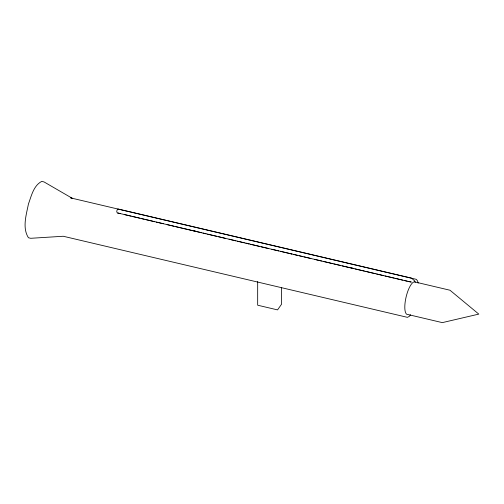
<?xml version="1.0" encoding="UTF-8"?>
<svg xmlns="http://www.w3.org/2000/svg" width="504" height="504" viewBox="0 0 504 504"><rect width="100%" height="100%" fill="white"/><g stroke="black" fill="none" stroke-linecap="round" stroke-linejoin="round"><path stroke-width="0.76" d="M116.663 212.184L117.067 210.105L117.873 208.965L411.554 278.158L414.704 280.936M117.47 212.915L411.151 282.108M411.251 281.988L408.75 281.56M410.666 314.779L409.223 316.411L407.434 317.344L63.271 236.256L30.719 238.298L28.432 237.743C22.075 227.789 26.34 214.748 28.432 204.013C31.368 195.999 33.529 185.604 41.756 181.377L44.043 181.938L72.242 198.286L70.705 197.914L416.405 279.373L417.589 281.03L418.144 283.147M414.32 281.818L449.978 290.228L478.8 314.112L442.317 322.623L407.975 314.527A16.79 5.179 -76.7 0 1 406.117 296.951A16.79 5.179 -76.7 0 1 415.636 282.133M193.29 230.637L195.583 231.172M246.821 243.249L249.121 243.791M289.649 253.336L291.948 253.877M351.597 267.933L353.896 268.474M117.369 212.909L120.425 213.627M124.249 214.528L131.135 216.147M132.659 216.512L139.545 218.131M141.076 218.49L144.131 219.215M145.662 219.574L154.841 221.735M156.372 222.094L163.252 223.719M167.076 224.62L173.962 226.239M175.493 226.598L182.372 228.224M183.903 228.583L201.493 232.728M203.024 233.087L206.079 233.806M207.61 234.171L216.789 236.332M218.32 236.691L225.2 238.31M229.024 239.211L235.91 240.836M237.441 241.196L244.32 242.821M245.851 243.18L248.907 243.898M250.438 244.257L259.617 246.424M261.148 246.784L268.027 248.403M271.851 249.304L278.737 250.929M280.268 251.288L291.74 253.991M293.265 254.35L297.858 255.433M299.382 255.793L302.444 256.511M303.975 256.87L310.855 258.495M314.679 259.396L321.565 261.015M323.096 261.381L332.268 263.542M333.799 263.901L340.685 265.52M342.216 265.885L353.688 268.588M355.213 268.947L364.392 271.108M365.923 271.467L375.102 273.628M376.627 273.993L383.512 275.612M385.043 275.971L394.216 278.132M395.747 278.498L402.633 280.117M404.164 280.476L407.219 281.201M281.572 287.393L281.572 304.189L277.547 309.897L257.67 305.21L257.67 281.541"/></g></svg>
